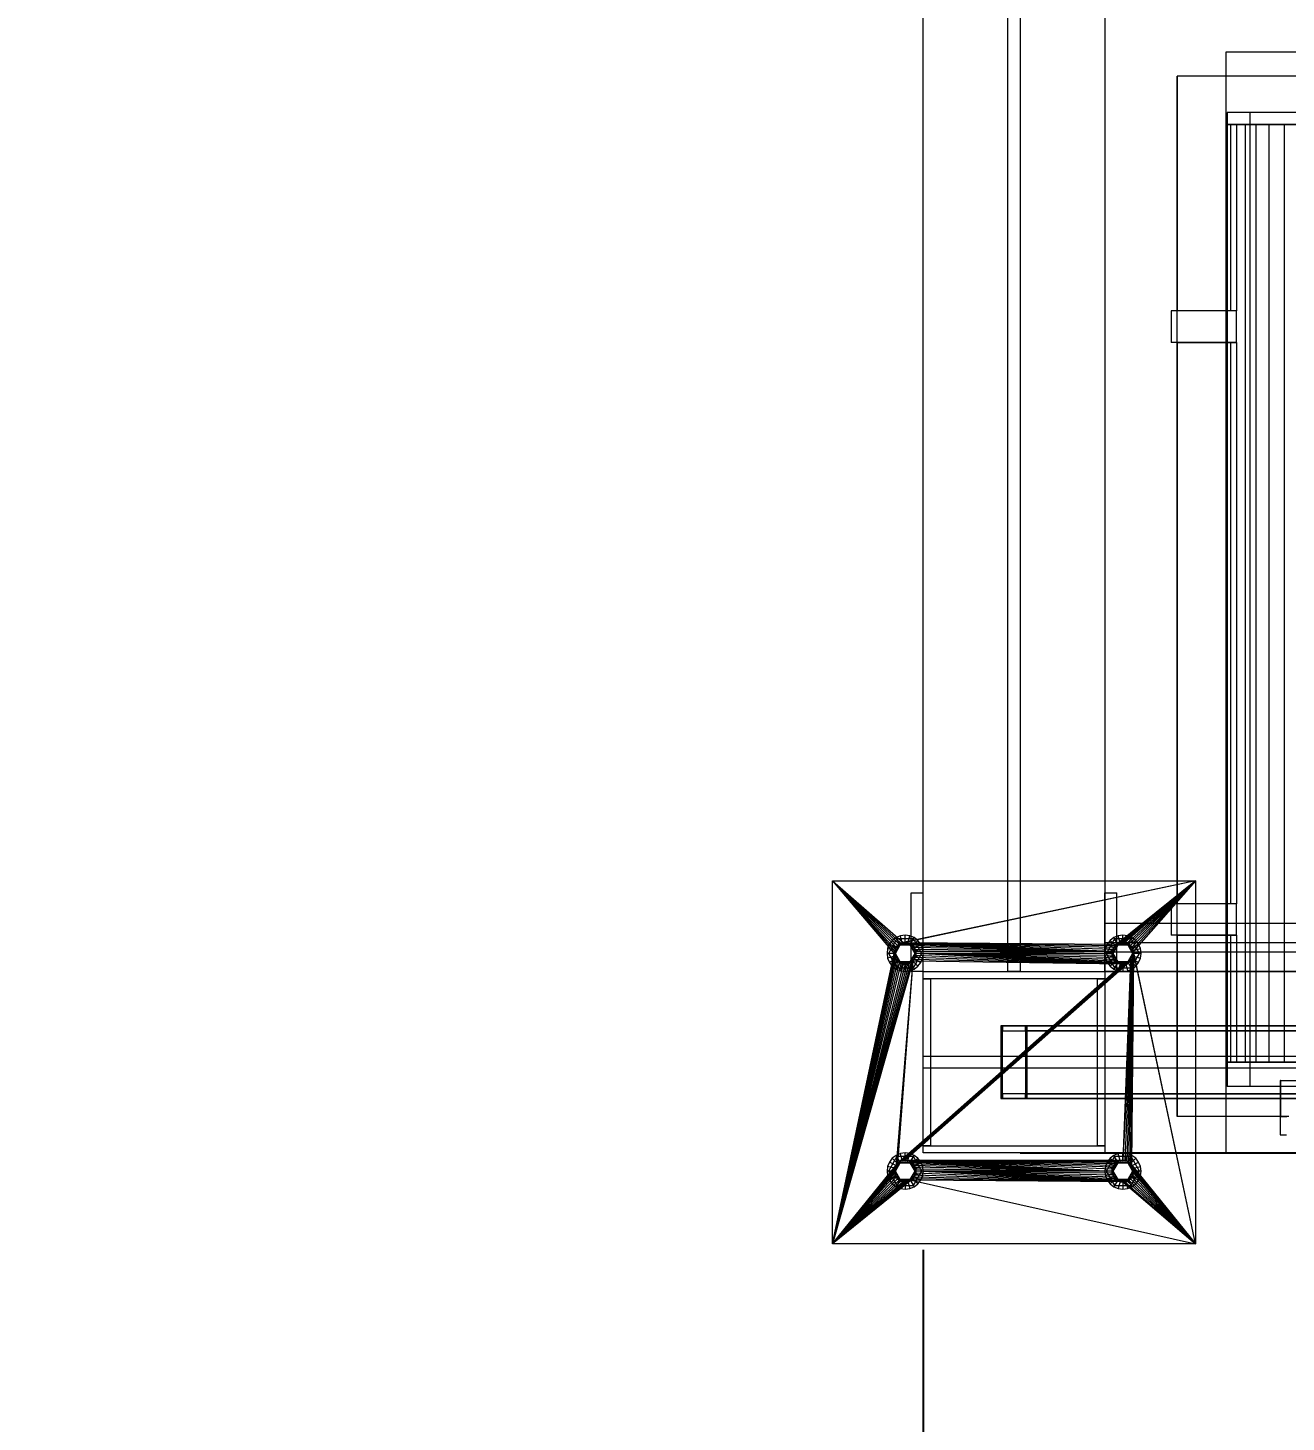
# Model space of a CAD drawing. Header units: millimetres. Extents: x -191664 to 191490, y -197311 to 10263.
# Drawn here: x 23888 to 24928, y -19702 to -18550 of the extents above; entities that cross this region are included whole.
import ezdxf

# ---------------------------------------------------------------- set-up
doc = ezdxf.new("R2010")
doc.units = ezdxf.units.MM
for name, color, linetype, lineweight in [('COTAS_INSTALACION_P', 30, 'Continuous', 0), ('COTAS_O', 1, 'Continuous', 0), ('superior_briquetadora', 7, 'Continuous', 0)]:
    doc.layers.add(name, color=color, linetype=linetype, lineweight=lineweight)
doc.dimstyles.new('PLANTA_100', dxfattribs={"dimtxt": 250, "dimasz": 150, "dimexe": 150, "dimexo": 80, "dimgap": 100, "dimtad": 1, "dimtih": 1, "dimtoh": 1, "dimdec": 1, "dimdsep": 46, "dimcen": 0.09, "dimclrd": 1, "dimclre": 1, "dimclrt": 1, "dimadec": 0, "dimazin": 0, "dimtfac": 1, "dimtdec": 4, "dimtofl": 0, "dimtmove": 0, "dimatfit": 3, "dimfxl": 1, "dimtolj": 1, "dimtzin": 0, "dimarcsym": 0})

# ---------------------------------------------------------------- blocks, each defined once
blk = doc.blocks.new('*D5')
at = {"layer": 'COTAS_INSTALACION_P', "color": 1, "lineweight": -2, "transparency": 16777216}
for p, q in [((-1000, -18080), (-1000, -25850)), ((60117.1, -18080), (60117.1, -25850)), ((-850, -25700), (59967.1, -25700))]:
    blk.add_line(p, q, dxfattribs=at)
at = {"layer": 'COTAS_INSTALACION_P', "color": 1, "transparency": 16777216}
for points in [[(-850, -25675), (-850, -25725), (-1000, -25700)], [(59967.1, -25675), (59967.1, -25725), (60117.1, -25700)]]:
    blk.add_solid(points, dxfattribs=at)
at = {"layer": 'Defpoints', "color": 0, "transparency": 16777216}
for p in [(-1000, -18000), (60117.1, -18000), (60117.1, -25700)]:
    blk.add_point(p, dxfattribs=at)
blk = doc.blocks.new('*D36')
at = {"layer": 'COTAS_O', "color": 1, "lineweight": -2, "transparency": 16777216}
for p, q in [((24708.2, -17510), (25578.2, -17510)), ((25428.2, -19330), (25428.2, -17660)), ((24708.2, -19480), (25578.2, -19480))]:
    blk.add_line(p, q, dxfattribs=at)
at = {"layer": 'COTAS_O', "color": 1, "transparency": 16777216}
for points in [[(25403.2, -17660), (25453.2, -17660), (25428.2, -17510)], [(25403.2, -19330), (25453.2, -19330), (25428.2, -19480)]]:
    blk.add_solid(points, dxfattribs=at)
at = {"layer": 'Defpoints', "color": 0, "transparency": 16777216}
for p in [(24628.2, -17510), (25428.2, -17510), (24628.2, -19480)]:
    blk.add_point(p, dxfattribs=at)
blk = doc.blocks.new('*D37')
at = {"layer": 'COTAS_O', "color": 1, "lineweight": -2, "transparency": 16777216}
for p, q in [((24628.2, -19560), (24628.2, -20930)), ((26828.2, -19560), (26828.2, -20930)), ((24778.2, -20780), (26678.2, -20780))]:
    blk.add_line(p, q, dxfattribs=at)
at = {"layer": 'COTAS_O', "color": 1, "transparency": 16777216}
for points in [[(24778.2, -20755), (24778.2, -20805), (24628.2, -20780)], [(26678.2, -20755), (26678.2, -20805), (26828.2, -20780)]]:
    blk.add_solid(points, dxfattribs=at)
at = {"layer": 'Defpoints', "color": 0, "transparency": 16777216}
for p in [(24628.2, -19480), (26828.2, -19480), (26828.2, -20780)]:
    blk.add_point(p, dxfattribs=at)

msp = doc.modelspace()

# ---------------------------------------------------------------- linework, layer by layer
at = {"layer": 'superior_briquetadora', "color": 251, "true_color": 0x53616b}
for p, q in [((24628.19, -19330), (24628.19, -17660)), ((24698.19, -19330), (24698.19, -17660)), ((24708.19, -17660), (24708.19, -19330)), ((24778.19, -17660), (24778.19, -19330)), ((24628.19, -19480), (24628.19, -18460)), ((24778.19, -19330), (24778.19, -19290)), ((24778.19, -19290), (26678.19, -19290)), ((24778.19, -19314), (24778.19, -19306)), ((24778.19, -19306), (26678.19, -19306)), ((26678.19, -19314), (24778.19, -19314)), ((24628.19, -19480), (24628.19, -19330)), ((24628.19, -19330), (26828.19, -19330)), ((24708.19, -19330), (24698.19, -19330)), ((26678.19, -19330), (24778.19, -19330)), ((24628.19, -19410), (24628.19, -19400)), ((24628.19, -19400), (26828.19, -19400)), ((26828.19, -19410), (24628.19, -19410)), ((26828.19, -19480), (24628.19, -19480))]:
    msp.add_line(p, q, dxfattribs=at)
at = {"layer": 'superior_briquetadora', "color": 117, "true_color": 0x28865c}
for p, q in [((24878.19, -18570), (24878.19, -19480)), ((25858.19, -18570), (24878.19, -18570)), ((25156.72, -18590), (24838.19, -18590)), ((24838.19, -18590), (24838.19, -18784)), ((24838.19, -19450), (24838.19, -18590)), ((25167.8, -18590), (24838.19, -18590)), ((25167.8, -18620), (24879.4, -18620)), ((24879.4, -18620), (24879.4, -19425)), ((24898.19, -18620), (24879.4, -18620)), ((24898.19, -18620), (24898.19, -19425)), ((25038.19, -18620), (24898.19, -18620)), ((24948.19, -18630), (24878.19, -18630)), ((24878.19, -18630), (24879.19, -18630)), ((24878.19, -18630), (24878.19, -18784)), ((24879.19, -18630), (24882.21, -18630)), ((24879.19, -18630), (24879.19, -18784)), ((24882.21, -18630), (24887.22, -18630)), ((24882.21, -18630), (24882.21, -18784)), ((24887.22, -18630), (24894.2, -18630)), ((24887.22, -18630), (24887.22, -18784)), ((24894.2, -18630), (24903.13, -18630)), ((24894.2, -18630), (24894.2, -19405)), ((24903.13, -18630), (24913.96, -18630)), ((24903.13, -18630), (24903.13, -19405)), ((24913.96, -18630), (24926.66, -18630)), ((24913.96, -18630), (24913.96, -19405)), ((24926.66, -18630), (24941.15, -18630)), ((24926.66, -18630), (24926.66, -19405)), ((24887.22, -18784), (24833.19, -18784)), ((24833.19, -18784), (24833.19, -18810)), ((24838.19, -18784), (24833.19, -18784)), ((24878.19, -18784), (24838.19, -18784)), ((24838.19, -18810), (24838.19, -18784)), ((24879.19, -18784), (24878.19, -18784)), ((24882.21, -18784), (24879.19, -18784)), ((24887.22, -18784), (24882.21, -18784)), ((24887.22, -18810), (24887.22, -18784)), ((24887.22, -18810), (24833.19, -18810)), ((24838.19, -18810), (24833.19, -18810)), ((24838.19, -18810), (24878.19, -18810)), ((24838.19, -18810), (24838.19, -19274)), ((24878.19, -18810), (24878.19, -19274)), ((24878.19, -18810), (24879.19, -18810)), ((24879.19, -18810), (24879.19, -19274)), ((24879.19, -18810), (24882.21, -18810)), ((24882.21, -18810), (24882.21, -19274)), ((24882.21, -18810), (24887.22, -18810)), ((24887.22, -18810), (24887.22, -19274)), ((24887.22, -19274), (24833.19, -19274)), ((24833.19, -19274), (24833.19, -19300)), ((24838.19, -19274), (24833.19, -19274)), ((24878.19, -19274), (24838.19, -19274)), ((24838.19, -19300), (24838.19, -19274)), ((24879.19, -19274), (24878.19, -19274)), ((24882.21, -19274), (24879.19, -19274)), ((24887.22, -19274), (24882.21, -19274)), ((24887.22, -19300), (24887.22, -19274)), ((24887.22, -19300), (24833.19, -19300)), ((24838.19, -19300), (24833.19, -19300)), ((24838.19, -19300), (24878.19, -19300)), ((24838.19, -19300), (24838.19, -19450)), ((24878.19, -19300), (24878.19, -19405)), ((24878.19, -19300), (24879.19, -19300)), ((24879.19, -19300), (24879.19, -19405)), ((24879.19, -19300), (24882.21, -19300)), ((24882.21, -19300), (24882.21, -19405)), ((24882.21, -19300), (24887.22, -19300)), ((24887.22, -19300), (24887.22, -19405)), ((25818.19, -19405), (24878.19, -19405)), ((24878.19, -19405), (24879.19, -19405)), ((24879.19, -19405), (24882.21, -19405)), ((24882.21, -19405), (24887.22, -19405)), ((24887.22, -19405), (24894.2, -19405)), ((24894.2, -19405), (24903.13, -19405)), ((24903.13, -19405), (24913.96, -19405)), ((24913.96, -19405), (24926.66, -19405)), ((24926.66, -19405), (24941.15, -19405)), ((24930.35, -19425), (24879.4, -19425)), ((24898.19, -19425), (24879.4, -19425)), ((24988.19, -19425), (24898.19, -19425)), ((24923.19, -19420), (24924.54, -19420)), ((24923.19, -19420), (24923.19, -19465)), ((24923.21, -19420), (24923.19, -19420)), ((24923.25, -19420), (24923.21, -19420)), ((24923.3, -19420), (24923.25, -19420)), ((24923.36, -19420), (24923.3, -19420)), ((24923.44, -19420), (24923.36, -19420)), ((24923.53, -19420), (24923.44, -19420)), ((24923.53, -19420), (24923.53, -19450)), ((24923.53, -19420), (24948.19, -19420)), ((24924.54, -19420), (24928.56, -19420)), ((24923.53, -19450), (24838.19, -19450)), ((24930.35, -19450), (24838.19, -19450)), ((24923.53, -19450), (24923.97, -19450)), ((24923.97, -19450), (24924.59, -19450)), ((24924.59, -19450), (24925.39, -19450)), ((24925.39, -19450), (24926.37, -19450)), ((24926.37, -19450), (24927.52, -19450)), ((24927.52, -19450), (24928.85, -19450)), ((24923.19, -19465), (24924.54, -19465)), ((24924.54, -19465), (24928.56, -19465)), ((25858.19, -19480), (24878.19, -19480))]:
    msp.add_line(p, q, dxfattribs=at)
at = {"layer": 'superior_briquetadora', "color": 252, "true_color": 0x82929a}
for p, q in [((24553.19, -19555), (24553.19, -19255)), ((24553.19, -19255), (24604.19, -19315)), ((24553.19, -19255), (24604.36, -19313.24)), ((24553.19, -19255), (24604.87, -19311.56)), ((24553.19, -19255), (24605.7, -19310)), ((24553.19, -19255), (24606.82, -19308.64)), ((24553.19, -19255), (24608.19, -19307.52)), ((24553.19, -19255), (24609.74, -19306.69)), ((24553.19, -19255), (24611.43, -19306.17)), ((24553.19, -19255), (24853.19, -19255)), ((24853.19, -19255), (24611.43, -19306.17)), ((24853.19, -19255), (24613.19, -19306)), ((24853.19, -19255), (24788.19, -19307.52)), ((24853.19, -19255), (24789.74, -19306.69)), ((24853.19, -19255), (24791.43, -19306.17)), ((24853.19, -19255), (24793.19, -19306)), ((24853.19, -19255), (24794.94, -19306.17)), ((24853.19, -19255), (24796.63, -19306.69)), ((24853.19, -19255), (24798.19, -19307.52)), ((24853.19, -19255), (24799.55, -19308.64)), ((24853.19, -19255), (24800.67, -19310)), ((24853.19, -19255), (24801.5, -19311.56)), ((24853.19, -19255), (24802.01, -19313.24)), ((24853.19, -19255), (24853.19, -19555)), ((24553.19, -19555), (24604.19, -19315)), ((24604.36, -19313.24), (24604.19, -19315)), ((24604.19, -19315), (24604.36, -19316.76)), ((24604.87, -19311.56), (24604.36, -19313.24)), ((24605.7, -19310), (24604.87, -19311.56)), ((24606.82, -19308.64), (24605.7, -19310)), ((24608.19, -19307.52), (24606.82, -19308.64)), ((24609.74, -19306.69), (24608.19, -19307.52)), ((24611.43, -19306.17), (24609.74, -19306.69)), ((24613.19, -19306), (24611.43, -19306.17)), ((24614.94, -19306.17), (24613.19, -19306)), ((24613.19, -19306), (24784.36, -19313.24)), ((24613.19, -19306), (24784.87, -19311.56)), ((24613.19, -19306), (24785.7, -19310)), ((24613.19, -19306), (24786.82, -19308.64)), ((24613.19, -19306), (24788.19, -19307.52)), ((24616.63, -19306.69), (24614.94, -19306.17)), ((24614.94, -19306.17), (24784.36, -19313.24)), ((24618.19, -19307.52), (24616.63, -19306.69)), ((24616.63, -19306.69), (24784.36, -19313.24)), ((24619.55, -19308.64), (24618.19, -19307.52)), ((24618.19, -19307.52), (24784.36, -19313.24)), ((24620.67, -19310), (24619.55, -19308.64)), ((24619.55, -19308.64), (24784.36, -19313.24)), ((24621.5, -19311.56), (24620.67, -19310)), ((24620.67, -19310), (24784.36, -19313.24)), ((24622.01, -19313.24), (24621.5, -19311.56)), ((24621.5, -19311.56), (24784.36, -19313.24)), ((24622.19, -19315), (24622.01, -19313.24)), ((24622.01, -19313.24), (24784.36, -19313.24)), ((24622.01, -19316.76), (24622.19, -19315)), ((24622.19, -19315), (24784.36, -19313.24)), ((24784.19, -19315), (24622.19, -19315)), ((24784.36, -19316.76), (24622.19, -19315)), ((24784.87, -19318.44), (24622.19, -19315)), ((24785.7, -19320), (24622.19, -19315)), ((24786.82, -19321.36), (24622.19, -19315)), ((24788.19, -19322.48), (24622.19, -19315)), ((24789.74, -19323.31), (24622.19, -19315)), ((24791.43, -19323.83), (24622.19, -19315)), ((24793.19, -19324), (24622.19, -19315)), ((24784.36, -19313.24), (24784.19, -19315)), ((24784.19, -19315), (24784.36, -19316.76)), ((24784.87, -19311.56), (24784.36, -19313.24)), ((24785.7, -19310), (24784.87, -19311.56)), ((24786.82, -19308.64), (24785.7, -19310)), ((24788.19, -19307.52), (24786.82, -19308.64)), ((24789.74, -19306.69), (24788.19, -19307.52)), ((24791.43, -19306.17), (24789.74, -19306.69)), ((24793.19, -19306), (24791.43, -19306.17)), ((24794.94, -19306.17), (24793.19, -19306)), ((24802.19, -19315), (24793.19, -19486)), ((24796.63, -19306.69), (24794.94, -19306.17)), ((24802.19, -19315), (24794.94, -19486.17)), ((24798.19, -19307.52), (24796.63, -19306.69)), ((24796.63, -19486.69), (24802.19, -19315)), ((24799.55, -19308.64), (24798.19, -19307.52)), ((24798.19, -19487.52), (24802.19, -19315)), ((24800.67, -19310), (24799.55, -19308.64)), ((24799.55, -19488.64), (24802.19, -19315)), ((24801.5, -19311.56), (24800.67, -19310)), ((24800.67, -19490), (24802.19, -19315)), ((24802.01, -19313.24), (24801.5, -19311.56)), ((24853.19, -19555), (24802.01, -19313.24)), ((24802.19, -19315), (24802.01, -19313.24)), ((24802.01, -19316.76), (24802.19, -19315)), ((24853.19, -19555), (24802.19, -19315)), ((24604.36, -19316.76), (24553.19, -19555)), ((24604.87, -19318.44), (24553.19, -19555)), ((24605.7, -19320), (24553.19, -19555)), ((24606.82, -19321.36), (24553.19, -19555)), ((24619.55, -19321.36), (24553.19, -19555)), ((24608.19, -19322.48), (24553.19, -19555)), ((24618.19, -19322.48), (24553.19, -19555)), ((24609.74, -19323.31), (24553.19, -19555)), ((24616.63, -19323.31), (24553.19, -19555)), ((24611.43, -19323.83), (24553.19, -19555)), ((24614.94, -19323.83), (24553.19, -19555)), ((24613.19, -19324), (24553.19, -19555)), ((24604.36, -19316.76), (24604.87, -19318.44)), ((24604.87, -19318.44), (24605.7, -19320)), ((24605.7, -19320), (24606.82, -19321.36)), ((24619.55, -19321.36), (24605.7, -19490)), ((24606.82, -19321.36), (24608.19, -19322.48)), ((24619.55, -19321.36), (24606.82, -19488.64)), ((24799.55, -19321.36), (24606.82, -19488.64)), ((24798.19, -19322.48), (24606.82, -19488.64)), ((24796.63, -19323.31), (24606.82, -19488.64)), ((24794.94, -19323.83), (24606.82, -19488.64)), ((24793.19, -19324), (24606.82, -19488.64)), ((24799.55, -19321.36), (24608.19, -19487.52)), ((24608.19, -19322.48), (24609.74, -19323.31)), ((24799.55, -19321.36), (24609.74, -19486.69)), ((24609.74, -19323.31), (24611.43, -19323.83)), ((24799.55, -19321.36), (24611.43, -19486.17)), ((24611.43, -19323.83), (24613.19, -19324)), ((24799.55, -19321.36), (24613.19, -19486)), ((24613.19, -19324), (24614.94, -19323.83)), ((24614.94, -19323.83), (24616.63, -19323.31)), ((24616.63, -19323.31), (24618.19, -19322.48)), ((24618.19, -19322.48), (24619.55, -19321.36)), ((24619.55, -19321.36), (24620.67, -19320)), ((24793.19, -19324), (24619.55, -19321.36)), ((24620.67, -19320), (24621.5, -19318.44)), ((24793.19, -19324), (24620.67, -19320)), ((24621.5, -19318.44), (24622.01, -19316.76)), ((24793.19, -19324), (24621.5, -19318.44)), ((24793.19, -19324), (24622.01, -19316.76)), ((24784.36, -19316.76), (24784.87, -19318.44)), ((24784.87, -19318.44), (24785.7, -19320)), ((24785.7, -19320), (24786.82, -19321.36)), ((24786.82, -19321.36), (24788.19, -19322.48)), ((24788.19, -19322.48), (24789.74, -19323.31)), ((24789.74, -19323.31), (24791.43, -19323.83)), ((24791.43, -19323.83), (24793.19, -19324)), ((24802.01, -19316.76), (24793.19, -19486)), ((24801.5, -19318.44), (24793.19, -19486)), ((24800.67, -19320), (24793.19, -19486)), ((24799.55, -19321.36), (24793.19, -19486)), ((24793.19, -19324), (24794.94, -19323.83)), ((24794.94, -19323.83), (24796.63, -19323.31)), ((24796.63, -19323.31), (24798.19, -19322.48)), ((24798.19, -19322.48), (24799.55, -19321.36)), ((24799.55, -19321.36), (24800.67, -19320)), ((24800.67, -19320), (24801.5, -19318.44)), ((24801.5, -19318.44), (24802.01, -19316.76)), ((24606.82, -19488.64), (24605.7, -19490)), ((24608.19, -19487.52), (24606.82, -19488.64)), ((24609.74, -19486.69), (24608.19, -19487.52)), ((24611.43, -19486.17), (24609.74, -19486.69)), ((24613.19, -19486), (24611.43, -19486.17)), ((24614.94, -19486.17), (24613.19, -19486)), ((24613.19, -19486), (24784.19, -19495)), ((24613.19, -19486), (24784.36, -19493.24)), ((24613.19, -19486), (24784.87, -19491.56)), ((24613.19, -19486), (24785.7, -19490)), ((24613.19, -19486), (24786.82, -19488.64)), ((24613.19, -19486), (24788.19, -19487.52)), ((24613.19, -19486), (24789.74, -19486.69)), ((24613.19, -19486), (24791.43, -19486.17)), ((24613.19, -19486), (24793.19, -19486)), ((24616.63, -19486.69), (24614.94, -19486.17)), ((24614.94, -19486.17), (24784.19, -19495)), ((24618.19, -19487.52), (24616.63, -19486.69)), ((24616.63, -19486.69), (24784.19, -19495)), ((24619.55, -19488.64), (24618.19, -19487.52)), ((24618.19, -19487.52), (24784.19, -19495)), ((24620.67, -19490), (24619.55, -19488.64)), ((24619.55, -19488.64), (24784.19, -19495)), ((24786.82, -19488.64), (24785.7, -19490)), ((24788.19, -19487.52), (24786.82, -19488.64)), ((24789.74, -19486.69), (24788.19, -19487.52)), ((24791.43, -19486.17), (24789.74, -19486.69)), ((24793.19, -19486), (24791.43, -19486.17)), ((24794.94, -19486.17), (24793.19, -19486)), ((24796.63, -19486.69), (24794.94, -19486.17)), ((24798.19, -19487.52), (24796.63, -19486.69)), ((24799.55, -19488.64), (24798.19, -19487.52)), ((24800.67, -19490), (24799.55, -19488.64)), ((24553.19, -19555), (24605.7, -19490)), ((24553.19, -19555), (24604.87, -19491.56)), ((24553.19, -19555), (24604.36, -19493.24)), ((24604.19, -19495), (24553.19, -19555)), ((24604.36, -19496.76), (24553.19, -19555)), ((24604.87, -19498.44), (24553.19, -19555)), ((24605.7, -19500), (24553.19, -19555)), ((24604.36, -19493.24), (24604.19, -19495)), ((24604.19, -19495), (24604.36, -19496.76)), ((24604.87, -19491.56), (24604.36, -19493.24)), ((24604.36, -19496.76), (24604.87, -19498.44)), ((24605.7, -19490), (24604.87, -19491.56)), ((24604.87, -19498.44), (24605.7, -19500)), ((24605.7, -19500), (24606.82, -19501.36)), ((24619.55, -19501.36), (24620.67, -19500)), ((24621.5, -19491.56), (24620.67, -19490)), ((24620.67, -19490), (24784.19, -19495)), ((24620.67, -19500), (24621.5, -19498.44)), ((24793.19, -19504), (24620.67, -19500)), ((24622.01, -19493.24), (24621.5, -19491.56)), ((24621.5, -19491.56), (24784.19, -19495)), ((24621.5, -19498.44), (24622.01, -19496.76)), ((24793.19, -19504), (24621.5, -19498.44)), ((24622.19, -19495), (24622.01, -19493.24)), ((24622.01, -19493.24), (24784.19, -19495)), ((24622.01, -19496.76), (24622.19, -19495)), ((24793.19, -19504), (24622.01, -19496.76)), ((24784.19, -19495), (24622.19, -19495)), ((24784.36, -19496.76), (24622.19, -19495)), ((24784.87, -19498.44), (24622.19, -19495)), ((24785.7, -19500), (24622.19, -19495)), ((24786.82, -19501.36), (24622.19, -19495)), ((24788.19, -19502.48), (24622.19, -19495)), ((24789.74, -19503.31), (24622.19, -19495)), ((24791.43, -19503.83), (24622.19, -19495)), ((24793.19, -19504), (24622.19, -19495)), ((24784.36, -19493.24), (24784.19, -19495)), ((24784.19, -19495), (24784.36, -19496.76)), ((24784.87, -19491.56), (24784.36, -19493.24)), ((24784.36, -19496.76), (24784.87, -19498.44)), ((24785.7, -19490), (24784.87, -19491.56)), ((24784.87, -19498.44), (24785.7, -19500)), ((24785.7, -19500), (24786.82, -19501.36)), ((24799.55, -19501.36), (24800.67, -19500)), ((24801.5, -19491.56), (24800.67, -19490)), ((24800.67, -19490), (24853.19, -19555)), ((24800.67, -19500), (24801.5, -19498.44)), ((24800.67, -19500), (24853.19, -19555)), ((24802.01, -19493.24), (24801.5, -19491.56)), ((24801.5, -19491.56), (24853.19, -19555)), ((24801.5, -19498.44), (24802.01, -19496.76)), ((24801.5, -19498.44), (24853.19, -19555)), ((24802.19, -19495), (24802.01, -19493.24)), ((24802.01, -19493.24), (24853.19, -19555)), ((24802.01, -19496.76), (24802.19, -19495)), ((24802.01, -19496.76), (24853.19, -19555)), ((24802.19, -19495), (24853.19, -19555)), ((24606.82, -19501.36), (24553.19, -19555)), ((24608.19, -19502.48), (24553.19, -19555)), ((24618.19, -19502.48), (24553.19, -19555)), ((24609.74, -19503.31), (24553.19, -19555)), ((24616.63, -19503.31), (24553.19, -19555)), ((24611.43, -19503.83), (24553.19, -19555)), ((24614.94, -19503.83), (24553.19, -19555)), ((24613.19, -19504), (24553.19, -19555)), ((24606.82, -19501.36), (24608.19, -19502.48)), ((24608.19, -19502.48), (24609.74, -19503.31)), ((24609.74, -19503.31), (24611.43, -19503.83)), ((24611.43, -19503.83), (24613.19, -19504)), ((24613.19, -19504), (24614.94, -19503.83)), ((24614.94, -19503.83), (24616.63, -19503.31)), ((24616.63, -19503.31), (24618.19, -19502.48)), ((24618.19, -19502.48), (24619.55, -19501.36)), ((24618.19, -19502.48), (24853.19, -19555)), ((24793.19, -19504), (24618.19, -19502.48)), ((24793.19, -19504), (24619.55, -19501.36)), ((24786.82, -19501.36), (24788.19, -19502.48)), ((24788.19, -19502.48), (24789.74, -19503.31)), ((24789.74, -19503.31), (24791.43, -19503.83)), ((24791.43, -19503.83), (24793.19, -19504)), ((24793.19, -19504), (24794.94, -19503.83)), ((24793.19, -19504), (24853.19, -19555)), ((24794.94, -19503.83), (24796.63, -19503.31)), ((24794.94, -19503.83), (24853.19, -19555)), ((24796.63, -19503.31), (24798.19, -19502.48)), ((24796.63, -19503.31), (24853.19, -19555)), ((24798.19, -19502.48), (24799.55, -19501.36)), ((24798.19, -19502.48), (24853.19, -19555)), ((24799.55, -19501.36), (24853.19, -19555)), ((24853.19, -19555), (24553.19, -19555))]:
    msp.add_line(p, q, dxfattribs=at)
at = {"layer": 'superior_briquetadora', "color": 8, "true_color": 0x71848d}
for p, q in [((24618.19, -19330), (24618.19, -19265)), ((24618.19, -19265), (24628.19, -19265)), ((24628.19, -19330), (24628.19, -19265)), ((24778.19, -19330), (24778.19, -19265)), ((24778.19, -19265), (24788.19, -19265)), ((24788.19, -19330), (24788.19, -19265)), ((24628.19, -19330), (24618.19, -19330)), ((24788.19, -19330), (24778.19, -19330))]:
    msp.add_line(p, q, dxfattribs=at)
at = {"layer": 'superior_briquetadora', "color": 252, "true_color": 0x8ba19a}
for p, q in [((24606.26, -19303.01), (24599.34, -19315)), ((24605.69, -19302.01), (24602.58, -19304.39)), ((24609.3, -19300.51), (24605.69, -19302.01)), ((24608.69, -19307.21), (24605.69, -19302.01)), ((24620.11, -19303.01), (24606.26, -19303.01)), ((24609.19, -19308.07), (24606.26, -19303.01)), ((24613.19, -19300), (24609.3, -19300.51)), ((24610.86, -19306.31), (24609.3, -19300.51)), ((24617.07, -19300.51), (24613.19, -19300)), ((24613.19, -19306), (24613.19, -19300)), ((24615.52, -19306.31), (24617.07, -19300.51)), ((24620.69, -19302.01), (24617.07, -19300.51)), ((24617.19, -19308.07), (24620.11, -19303.01)), ((24617.69, -19307.21), (24620.69, -19302.01)), ((24627.04, -19315), (24620.11, -19303.01)), ((24623.79, -19304.39), (24620.69, -19302.01)), ((24786.26, -19303.01), (24779.34, -19315)), ((24785.69, -19302.01), (24782.58, -19304.39)), ((24789.3, -19300.51), (24785.69, -19302.01)), ((24788.69, -19307.21), (24785.69, -19302.01)), ((24800.11, -19303.01), (24786.26, -19303.01)), ((24789.19, -19308.07), (24786.26, -19303.01)), ((24793.19, -19300), (24789.3, -19300.51)), ((24790.86, -19306.31), (24789.3, -19300.51)), ((24797.07, -19300.51), (24793.19, -19300)), ((24793.19, -19306), (24793.19, -19300)), ((24795.52, -19306.31), (24797.07, -19300.51)), ((24800.69, -19302.01), (24797.07, -19300.51)), ((24797.19, -19308.07), (24800.11, -19303.01)), ((24797.69, -19307.21), (24800.69, -19302.01)), ((24807.04, -19315), (24800.11, -19303.01)), ((24803.79, -19304.39), (24800.69, -19302.01)), ((24598.7, -19311.12), (24598.19, -19315)), ((24604.19, -19315), (24598.19, -19315)), ((24598.19, -19315), (24598.7, -19318.88)), ((24600.2, -19307.5), (24598.7, -19311.12)), ((24604.49, -19312.67), (24598.7, -19311.12)), ((24605.19, -19315), (24599.34, -19315)), ((24599.34, -19315), (24606.26, -19326.99)), ((24602.58, -19304.39), (24600.2, -19307.5)), ((24605.39, -19310.5), (24600.2, -19307.5)), ((24606.82, -19308.64), (24602.58, -19304.39)), ((24604.19, -19315), (24604.49, -19312.67)), ((24604.49, -19317.33), (24604.19, -19315)), ((24604.49, -19312.67), (24605.39, -19310.5)), ((24605.19, -19315), (24609.19, -19308.07)), ((24609.19, -19321.93), (24605.19, -19315)), ((24605.39, -19310.5), (24606.82, -19308.64)), ((24606.82, -19308.64), (24608.69, -19307.21)), ((24608.69, -19307.21), (24610.86, -19306.31)), ((24609.19, -19308.07), (24617.19, -19308.07)), ((24610.86, -19306.31), (24613.19, -19306)), ((24613.19, -19306), (24615.52, -19306.31)), ((24615.52, -19306.31), (24617.69, -19307.21)), ((24617.19, -19308.07), (24621.19, -19315)), ((24621.19, -19315), (24617.19, -19321.93)), ((24617.69, -19307.21), (24619.55, -19308.64)), ((24619.55, -19308.64), (24623.79, -19304.39)), ((24619.55, -19308.64), (24620.98, -19310.5)), ((24620.11, -19326.99), (24627.04, -19315)), ((24620.98, -19310.5), (24626.18, -19307.5)), ((24620.98, -19310.5), (24621.88, -19312.67)), ((24627.04, -19315), (24621.19, -19315)), ((24621.88, -19312.67), (24627.68, -19311.12)), ((24621.88, -19312.67), (24622.19, -19315)), ((24622.19, -19315), (24621.88, -19317.33)), ((24628.19, -19315), (24622.19, -19315)), ((24626.18, -19307.5), (24623.79, -19304.39)), ((24627.68, -19311.12), (24626.18, -19307.5)), ((24628.19, -19315), (24627.68, -19311.12)), ((24627.68, -19318.88), (24628.19, -19315)), ((24778.7, -19311.12), (24778.19, -19315)), ((24784.19, -19315), (24778.19, -19315)), ((24778.19, -19315), (24778.7, -19318.88)), ((24780.2, -19307.5), (24778.7, -19311.12)), ((24784.49, -19312.67), (24778.7, -19311.12)), ((24785.19, -19315), (24779.34, -19315)), ((24779.34, -19315), (24786.26, -19326.99)), ((24782.58, -19304.39), (24780.2, -19307.5)), ((24785.39, -19310.5), (24780.2, -19307.5)), ((24786.82, -19308.64), (24782.58, -19304.39)), ((24784.19, -19315), (24784.49, -19312.67)), ((24784.49, -19317.33), (24784.19, -19315)), ((24784.49, -19312.67), (24785.39, -19310.5)), ((24785.19, -19315), (24789.19, -19308.07)), ((24789.19, -19321.93), (24785.19, -19315)), ((24785.39, -19310.5), (24786.82, -19308.64)), ((24786.82, -19308.64), (24788.69, -19307.21)), ((24788.69, -19307.21), (24790.86, -19306.31)), ((24789.19, -19308.07), (24797.19, -19308.07)), ((24790.86, -19306.31), (24793.19, -19306)), ((24793.19, -19306), (24795.52, -19306.31)), ((24795.52, -19306.31), (24797.69, -19307.21)), ((24797.19, -19308.07), (24801.19, -19315)), ((24801.19, -19315), (24797.19, -19321.93)), ((24797.69, -19307.21), (24799.55, -19308.64)), ((24799.55, -19308.64), (24803.79, -19304.39)), ((24799.55, -19308.64), (24800.98, -19310.5)), ((24800.11, -19326.99), (24807.04, -19315)), ((24800.98, -19310.5), (24806.18, -19307.5)), ((24800.98, -19310.5), (24801.88, -19312.67)), ((24807.04, -19315), (24801.19, -19315)), ((24801.88, -19312.67), (24807.68, -19311.12)), ((24801.88, -19312.67), (24802.19, -19315)), ((24802.19, -19315), (24801.88, -19317.33)), ((24808.19, -19315), (24802.19, -19315)), ((24806.18, -19307.5), (24803.79, -19304.39)), ((24807.68, -19311.12), (24806.18, -19307.5)), ((24808.19, -19315), (24807.68, -19311.12)), ((24807.68, -19318.88), (24808.19, -19315)), ((24604.49, -19317.33), (24598.7, -19318.88)), ((24598.7, -19318.88), (24600.2, -19322.5)), ((24605.39, -19319.5), (24600.2, -19322.5)), ((24600.2, -19322.5), (24602.58, -19325.61)), ((24606.82, -19321.36), (24602.58, -19325.61)), ((24602.58, -19325.61), (24605.69, -19327.99)), ((24605.39, -19319.5), (24604.49, -19317.33)), ((24606.82, -19321.36), (24605.39, -19319.5)), ((24608.69, -19322.79), (24605.69, -19327.99)), ((24609.19, -19321.93), (24606.26, -19326.99)), ((24606.26, -19326.99), (24620.11, -19326.99)), ((24608.69, -19322.79), (24606.82, -19321.36)), ((24610.86, -19323.69), (24608.69, -19322.79)), ((24617.19, -19321.93), (24609.19, -19321.93)), ((24610.86, -19323.69), (24609.3, -19329.49)), ((24613.19, -19324), (24610.86, -19323.69)), ((24615.52, -19323.69), (24613.19, -19324)), ((24613.19, -19324), (24613.19, -19330)), ((24617.69, -19322.79), (24615.52, -19323.69)), ((24615.52, -19323.69), (24617.07, -19329.49)), ((24617.19, -19321.93), (24620.11, -19326.99)), ((24619.55, -19321.36), (24617.69, -19322.79)), ((24617.69, -19322.79), (24620.69, -19327.99)), ((24620.98, -19319.5), (24619.55, -19321.36)), ((24619.55, -19321.36), (24623.79, -19325.61)), ((24620.69, -19327.99), (24623.79, -19325.61)), ((24621.88, -19317.33), (24620.98, -19319.5)), ((24620.98, -19319.5), (24626.18, -19322.5)), ((24621.88, -19317.33), (24627.68, -19318.88)), ((24623.79, -19325.61), (24626.18, -19322.5)), ((24626.18, -19322.5), (24627.68, -19318.88)), ((24784.49, -19317.33), (24778.7, -19318.88)), ((24778.7, -19318.88), (24780.2, -19322.5)), ((24785.39, -19319.5), (24780.2, -19322.5)), ((24780.2, -19322.5), (24782.58, -19325.61)), ((24786.82, -19321.36), (24782.58, -19325.61)), ((24782.58, -19325.61), (24785.69, -19327.99)), ((24785.39, -19319.5), (24784.49, -19317.33)), ((24786.82, -19321.36), (24785.39, -19319.5)), ((24788.69, -19322.79), (24785.69, -19327.99)), ((24789.19, -19321.93), (24786.26, -19326.99)), ((24786.26, -19326.99), (24800.11, -19326.99)), ((24788.69, -19322.79), (24786.82, -19321.36)), ((24790.86, -19323.69), (24788.69, -19322.79)), ((24797.19, -19321.93), (24789.19, -19321.93)), ((24790.86, -19323.69), (24789.3, -19329.49)), ((24793.19, -19324), (24790.86, -19323.69)), ((24795.52, -19323.69), (24793.19, -19324)), ((24793.19, -19324), (24793.19, -19330)), ((24797.69, -19322.79), (24795.52, -19323.69)), ((24795.52, -19323.69), (24797.07, -19329.49)), ((24797.19, -19321.93), (24800.11, -19326.99)), ((24799.55, -19321.36), (24797.69, -19322.79)), ((24797.69, -19322.79), (24800.69, -19327.99)), ((24800.98, -19319.5), (24799.55, -19321.36)), ((24799.55, -19321.36), (24803.79, -19325.61)), ((24800.69, -19327.99), (24803.79, -19325.61)), ((24801.88, -19317.33), (24800.98, -19319.5)), ((24800.98, -19319.5), (24806.18, -19322.5)), ((24801.88, -19317.33), (24807.68, -19318.88)), ((24803.79, -19325.61), (24806.18, -19322.5)), ((24806.18, -19322.5), (24807.68, -19318.88)), ((24605.69, -19327.99), (24609.3, -19329.49)), ((24609.3, -19329.49), (24613.19, -19330)), ((24613.19, -19330), (24617.07, -19329.49)), ((24617.07, -19329.49), (24620.69, -19327.99)), ((24785.69, -19327.99), (24789.3, -19329.49)), ((24789.3, -19329.49), (24793.19, -19330)), ((24793.19, -19330), (24797.07, -19329.49)), ((24797.07, -19329.49), (24800.69, -19327.99)), ((24600.2, -19487.5), (24598.7, -19491.12)), ((24606.26, -19483.01), (24599.34, -19495)), ((24602.58, -19484.39), (24600.2, -19487.5)), ((24605.39, -19490.5), (24600.2, -19487.5)), ((24605.69, -19482.01), (24602.58, -19484.39)), ((24606.82, -19488.64), (24602.58, -19484.39)), ((24605.19, -19495), (24609.19, -19488.07)), ((24605.39, -19490.5), (24606.82, -19488.64)), ((24609.3, -19480.51), (24605.69, -19482.01)), ((24608.69, -19487.21), (24605.69, -19482.01)), ((24620.11, -19483.01), (24606.26, -19483.01)), ((24609.19, -19488.07), (24606.26, -19483.01)), ((24606.82, -19488.64), (24608.69, -19487.21)), ((24608.69, -19487.21), (24610.86, -19486.31)), ((24609.19, -19488.07), (24617.19, -19488.07)), ((24613.19, -19480), (24609.3, -19480.51)), ((24610.86, -19486.31), (24609.3, -19480.51)), ((24610.86, -19486.31), (24613.19, -19486)), ((24617.07, -19480.51), (24613.19, -19480)), ((24613.19, -19486), (24613.19, -19480)), ((24613.19, -19486), (24615.52, -19486.31)), ((24615.52, -19486.31), (24617.07, -19480.51)), ((24615.52, -19486.31), (24617.69, -19487.21)), ((24620.69, -19482.01), (24617.07, -19480.51)), ((24617.19, -19488.07), (24620.11, -19483.01)), ((24617.19, -19488.07), (24621.19, -19495)), ((24617.69, -19487.21), (24620.69, -19482.01)), ((24617.69, -19487.21), (24619.55, -19488.64)), ((24619.55, -19488.64), (24623.79, -19484.39)), ((24619.55, -19488.64), (24620.98, -19490.5)), ((24627.04, -19495), (24620.11, -19483.01)), ((24623.79, -19484.39), (24620.69, -19482.01)), ((24620.98, -19490.5), (24626.18, -19487.5)), ((24626.18, -19487.5), (24623.79, -19484.39)), ((24627.68, -19491.12), (24626.18, -19487.5)), ((24780.2, -19487.5), (24778.7, -19491.12)), ((24786.26, -19483.01), (24779.34, -19495)), ((24782.58, -19484.39), (24780.2, -19487.5)), ((24785.39, -19490.5), (24780.2, -19487.5)), ((24785.69, -19482.01), (24782.58, -19484.39)), ((24786.82, -19488.64), (24782.58, -19484.39)), ((24785.19, -19495), (24789.19, -19488.07)), ((24785.39, -19490.5), (24786.82, -19488.64)), ((24789.3, -19480.51), (24785.69, -19482.01)), ((24788.69, -19487.21), (24785.69, -19482.01)), ((24800.11, -19483.01), (24786.26, -19483.01)), ((24789.19, -19488.07), (24786.26, -19483.01)), ((24786.82, -19488.64), (24788.69, -19487.21)), ((24788.69, -19487.21), (24790.86, -19486.31)), ((24789.19, -19488.07), (24797.19, -19488.07)), ((24793.19, -19480), (24789.3, -19480.51)), ((24790.86, -19486.31), (24789.3, -19480.51)), ((24790.86, -19486.31), (24793.19, -19486)), ((24797.07, -19480.51), (24793.19, -19480)), ((24793.19, -19486), (24793.19, -19480)), ((24793.19, -19486), (24795.52, -19486.31)), ((24795.52, -19486.31), (24797.07, -19480.51)), ((24795.52, -19486.31), (24797.69, -19487.21)), ((24800.69, -19482.01), (24797.07, -19480.51)), ((24797.19, -19488.07), (24800.11, -19483.01)), ((24797.19, -19488.07), (24801.19, -19495)), ((24797.69, -19487.21), (24800.69, -19482.01)), ((24797.69, -19487.21), (24799.55, -19488.64)), ((24799.55, -19488.64), (24803.79, -19484.39)), ((24799.55, -19488.64), (24800.98, -19490.5)), ((24807.04, -19495), (24800.11, -19483.01)), ((24803.79, -19484.39), (24800.69, -19482.01)), ((24800.98, -19490.5), (24806.18, -19487.5)), ((24806.18, -19487.5), (24803.79, -19484.39)), ((24807.68, -19491.12), (24806.18, -19487.5)), ((24598.7, -19491.12), (24598.19, -19495)), ((24604.19, -19495), (24598.19, -19495)), ((24598.19, -19495), (24598.7, -19498.88)), ((24604.49, -19492.67), (24598.7, -19491.12)), ((24604.49, -19497.33), (24598.7, -19498.88)), ((24598.7, -19498.88), (24600.2, -19502.5)), ((24605.19, -19495), (24599.34, -19495)), ((24599.34, -19495), (24606.26, -19506.99)), ((24605.39, -19499.5), (24600.2, -19502.5)), ((24604.19, -19495), (24604.49, -19492.67)), ((24604.49, -19497.33), (24604.19, -19495)), ((24604.49, -19492.67), (24605.39, -19490.5)), ((24605.39, -19499.5), (24604.49, -19497.33)), ((24609.19, -19501.93), (24605.19, -19495)), ((24606.82, -19501.36), (24605.39, -19499.5)), ((24621.19, -19495), (24617.19, -19501.93)), ((24620.98, -19499.5), (24619.55, -19501.36)), ((24620.11, -19506.99), (24627.04, -19495)), ((24620.98, -19490.5), (24621.88, -19492.67)), ((24621.88, -19497.33), (24620.98, -19499.5)), ((24620.98, -19499.5), (24626.18, -19502.5)), ((24627.04, -19495), (24621.19, -19495)), ((24621.88, -19492.67), (24627.68, -19491.12)), ((24621.88, -19492.67), (24622.19, -19495)), ((24622.19, -19495), (24621.88, -19497.33)), ((24621.88, -19497.33), (24627.68, -19498.88)), ((24628.19, -19495), (24622.19, -19495)), ((24626.18, -19502.5), (24627.68, -19498.88)), ((24628.19, -19495), (24627.68, -19491.12)), ((24627.68, -19498.88), (24628.19, -19495)), ((24778.7, -19491.12), (24778.19, -19495)), ((24784.19, -19495), (24778.19, -19495)), ((24778.19, -19495), (24778.7, -19498.88)), ((24784.49, -19492.67), (24778.7, -19491.12)), ((24784.49, -19497.33), (24778.7, -19498.88)), ((24778.7, -19498.88), (24780.2, -19502.5)), ((24785.19, -19495), (24779.34, -19495)), ((24779.34, -19495), (24786.26, -19506.99)), ((24785.39, -19499.5), (24780.2, -19502.5)), ((24784.19, -19495), (24784.49, -19492.67)), ((24784.49, -19497.33), (24784.19, -19495)), ((24784.49, -19492.67), (24785.39, -19490.5)), ((24785.39, -19499.5), (24784.49, -19497.33)), ((24789.19, -19501.93), (24785.19, -19495)), ((24786.82, -19501.36), (24785.39, -19499.5)), ((24801.19, -19495), (24797.19, -19501.93)), ((24800.98, -19499.5), (24799.55, -19501.36)), ((24800.11, -19506.99), (24807.04, -19495)), ((24800.98, -19490.5), (24801.88, -19492.67)), ((24801.88, -19497.33), (24800.98, -19499.5)), ((24800.98, -19499.5), (24806.18, -19502.5)), ((24807.04, -19495), (24801.19, -19495)), ((24801.88, -19492.67), (24807.68, -19491.12)), ((24801.88, -19492.67), (24802.19, -19495)), ((24802.19, -19495), (24801.88, -19497.33)), ((24801.88, -19497.33), (24807.68, -19498.88)), ((24808.19, -19495), (24802.19, -19495)), ((24806.18, -19502.5), (24807.68, -19498.88)), ((24808.19, -19495), (24807.68, -19491.12)), ((24807.68, -19498.88), (24808.19, -19495)), ((24600.2, -19502.5), (24602.58, -19505.61)), ((24606.82, -19501.36), (24602.58, -19505.61)), ((24602.58, -19505.61), (24605.69, -19507.99)), ((24608.69, -19502.79), (24605.69, -19507.99)), ((24605.69, -19507.99), (24609.3, -19509.49)), ((24609.19, -19501.93), (24606.26, -19506.99)), ((24606.26, -19506.99), (24620.11, -19506.99)), ((24608.69, -19502.79), (24606.82, -19501.36)), ((24610.86, -19503.69), (24608.69, -19502.79)), ((24617.19, -19501.93), (24609.19, -19501.93)), ((24610.86, -19503.69), (24609.3, -19509.49)), ((24609.3, -19509.49), (24613.19, -19510)), ((24613.19, -19504), (24610.86, -19503.69)), ((24615.52, -19503.69), (24613.19, -19504)), ((24613.19, -19504), (24613.19, -19510)), ((24613.19, -19510), (24617.07, -19509.49)), ((24617.69, -19502.79), (24615.52, -19503.69)), ((24615.52, -19503.69), (24617.07, -19509.49)), ((24617.07, -19509.49), (24620.69, -19507.99)), ((24617.19, -19501.93), (24620.11, -19506.99)), ((24619.55, -19501.36), (24617.69, -19502.79)), ((24617.69, -19502.79), (24620.69, -19507.99)), ((24619.55, -19501.36), (24623.79, -19505.61)), ((24620.69, -19507.99), (24623.79, -19505.61)), ((24623.79, -19505.61), (24626.18, -19502.5)), ((24780.2, -19502.5), (24782.58, -19505.61)), ((24786.82, -19501.36), (24782.58, -19505.61)), ((24782.58, -19505.61), (24785.69, -19507.99)), ((24788.69, -19502.79), (24785.69, -19507.99)), ((24785.69, -19507.99), (24789.3, -19509.49)), ((24789.19, -19501.93), (24786.26, -19506.99)), ((24786.26, -19506.99), (24800.11, -19506.99)), ((24788.69, -19502.79), (24786.82, -19501.36)), ((24790.86, -19503.69), (24788.69, -19502.79)), ((24797.19, -19501.93), (24789.19, -19501.93)), ((24790.86, -19503.69), (24789.3, -19509.49)), ((24789.3, -19509.49), (24793.19, -19510)), ((24793.19, -19504), (24790.86, -19503.69)), ((24795.52, -19503.69), (24793.19, -19504)), ((24793.19, -19504), (24793.19, -19510)), ((24793.19, -19510), (24797.07, -19509.49)), ((24797.69, -19502.79), (24795.52, -19503.69)), ((24795.52, -19503.69), (24797.07, -19509.49)), ((24797.07, -19509.49), (24800.69, -19507.99)), ((24797.19, -19501.93), (24800.11, -19506.99)), ((24799.55, -19501.36), (24797.69, -19502.79)), ((24797.69, -19502.79), (24800.69, -19507.99)), ((24799.55, -19501.36), (24803.79, -19505.61)), ((24800.69, -19507.99), (24803.79, -19505.61)), ((24803.79, -19505.61), (24806.18, -19502.5))]:
    msp.add_line(p, q, dxfattribs=at)
at = {"layer": 'superior_briquetadora', "color": 9, "true_color": 0xaeb9be}
for p, q in [((24605.19, -19315), (24605.46, -19312.93)), ((24605.46, -19317.07), (24605.19, -19315)), ((24605.46, -19312.93), (24606.26, -19311)), ((24606.26, -19311), (24607.53, -19309.34)), ((24607.53, -19309.34), (24609.19, -19308.07)), ((24609.19, -19308.07), (24611.12, -19307.27)), ((24611.12, -19307.27), (24613.19, -19307)), ((24613.19, -19307), (24615.26, -19307.27)), ((24615.26, -19307.27), (24617.19, -19308.07)), ((24617.19, -19308.07), (24618.84, -19309.34)), ((24618.84, -19309.34), (24620.11, -19311)), ((24620.11, -19311), (24620.91, -19312.93)), ((24620.91, -19312.93), (24621.19, -19315)), ((24621.19, -19315), (24620.91, -19317.07)), ((24785.19, -19315), (24785.46, -19312.93)), ((24785.46, -19317.07), (24785.19, -19315)), ((24785.46, -19312.93), (24786.26, -19311)), ((24786.26, -19311), (24787.53, -19309.34)), ((24787.53, -19309.34), (24789.19, -19308.07)), ((24789.19, -19308.07), (24791.12, -19307.27)), ((24791.12, -19307.27), (24793.19, -19307)), ((24793.19, -19307), (24795.26, -19307.27)), ((24795.26, -19307.27), (24797.19, -19308.07)), ((24797.19, -19308.07), (24798.84, -19309.34)), ((24798.84, -19309.34), (24800.11, -19311)), ((24800.11, -19311), (24800.91, -19312.93)), ((24800.91, -19312.93), (24801.19, -19315)), ((24801.19, -19315), (24800.91, -19317.07)), ((24606.26, -19319), (24605.46, -19317.07)), ((24607.53, -19320.66), (24606.26, -19319)), ((24609.19, -19321.93), (24607.53, -19320.66)), ((24611.12, -19322.73), (24609.19, -19321.93)), ((24613.19, -19323), (24611.12, -19322.73)), ((24615.26, -19322.73), (24613.19, -19323)), ((24617.19, -19321.93), (24615.26, -19322.73)), ((24618.84, -19320.66), (24617.19, -19321.93)), ((24620.11, -19319), (24618.84, -19320.66)), ((24620.91, -19317.07), (24620.11, -19319)), ((24786.26, -19319), (24785.46, -19317.07)), ((24787.53, -19320.66), (24786.26, -19319)), ((24789.19, -19321.93), (24787.53, -19320.66)), ((24791.12, -19322.73), (24789.19, -19321.93)), ((24793.19, -19323), (24791.12, -19322.73)), ((24795.26, -19322.73), (24793.19, -19323)), ((24797.19, -19321.93), (24795.26, -19322.73)), ((24798.84, -19320.66), (24797.19, -19321.93)), ((24800.11, -19319), (24798.84, -19320.66)), ((24800.91, -19317.07), (24800.11, -19319)), ((24607.53, -19489.34), (24609.19, -19488.07)), ((24609.19, -19488.07), (24611.12, -19487.27)), ((24611.12, -19487.27), (24613.19, -19487)), ((24613.19, -19487), (24615.26, -19487.27)), ((24615.26, -19487.27), (24617.19, -19488.07)), ((24617.19, -19488.07), (24618.84, -19489.34)), ((24787.53, -19489.34), (24789.19, -19488.07)), ((24789.19, -19488.07), (24791.12, -19487.27)), ((24791.12, -19487.27), (24793.19, -19487)), ((24793.19, -19487), (24795.26, -19487.27)), ((24795.26, -19487.27), (24797.19, -19488.07)), ((24797.19, -19488.07), (24798.84, -19489.34)), ((24605.19, -19495), (24605.46, -19492.93)), ((24605.46, -19497.07), (24605.19, -19495)), ((24605.46, -19492.93), (24606.26, -19491)), ((24606.26, -19499), (24605.46, -19497.07)), ((24606.26, -19491), (24607.53, -19489.34)), ((24607.53, -19500.66), (24606.26, -19499)), ((24618.84, -19489.34), (24620.11, -19491)), ((24620.11, -19499), (24618.84, -19500.66)), ((24620.11, -19491), (24620.91, -19492.93)), ((24620.91, -19497.07), (24620.11, -19499)), ((24620.91, -19492.93), (24621.19, -19495)), ((24621.19, -19495), (24620.91, -19497.07)), ((24785.19, -19495), (24785.46, -19492.93)), ((24785.46, -19497.07), (24785.19, -19495)), ((24785.46, -19492.93), (24786.26, -19491)), ((24786.26, -19499), (24785.46, -19497.07)), ((24786.26, -19491), (24787.53, -19489.34)), ((24787.53, -19500.66), (24786.26, -19499)), ((24798.84, -19489.34), (24800.11, -19491)), ((24800.11, -19499), (24798.84, -19500.66)), ((24800.11, -19491), (24800.91, -19492.93)), ((24800.91, -19497.07), (24800.11, -19499)), ((24800.91, -19492.93), (24801.19, -19495)), ((24801.19, -19495), (24800.91, -19497.07)), ((24609.19, -19501.93), (24607.53, -19500.66)), ((24611.12, -19502.73), (24609.19, -19501.93)), ((24613.19, -19503), (24611.12, -19502.73)), ((24615.26, -19502.73), (24613.19, -19503)), ((24617.19, -19501.93), (24615.26, -19502.73)), ((24618.84, -19500.66), (24617.19, -19501.93)), ((24789.19, -19501.93), (24787.53, -19500.66)), ((24791.12, -19502.73), (24789.19, -19501.93)), ((24793.19, -19503), (24791.12, -19502.73)), ((24795.26, -19502.73), (24793.19, -19503)), ((24797.19, -19501.93), (24795.26, -19502.73)), ((24798.84, -19500.66), (24797.19, -19501.93))]:
    msp.add_line(p, q, dxfattribs=at)
at = {"layer": 'superior_briquetadora', "color": 8, "true_color": 0x657a85}
for p, q in [((24628.19, -19336), (24628.19, -19330)), ((24628.19, -19330), (24778.19, -19330)), ((24778.19, -19336), (24628.19, -19336)), ((24628.19, -19474), (24628.19, -19336)), ((24628.19, -19336), (24634.19, -19336)), ((24634.19, -19336), (24634.19, -19474)), ((24772.19, -19474), (24772.19, -19336)), ((24772.19, -19336), (24778.19, -19336)), ((24778.19, -19330), (24778.19, -19336)), ((24778.19, -19336), (24778.19, -19474)), ((24628.19, -19480), (24628.19, -19474)), ((24628.19, -19474), (24778.19, -19474)), ((24634.19, -19474), (24628.19, -19474)), ((24778.19, -19474), (24772.19, -19474)), ((24778.19, -19474), (24778.19, -19480)), ((24778.19, -19480), (24628.19, -19480))]:
    msp.add_line(p, q, dxfattribs=at)
at = {"layer": 'superior_briquetadora', "color": 8, "true_color": 0x667b86}
for p, q in [((26742.28, -19375), (24692.28, -19375)), ((24692.28, -19375), (24692.28, -19435)), ((24693.73, -19375), (24692.28, -19375)), ((24693.73, -19435), (24693.73, -19375)), ((24693.73, -19375), (26743.73, -19375)), ((24693.73, -19375), (24693.73, -19379)), ((24712.64, -19375), (24693.73, -19375)), ((24693.73, -19379), (26743.73, -19379)), ((24693.73, -19379), (24712.64, -19379)), ((26762.64, -19375), (24712.64, -19375)), ((24712.64, -19375), (24712.64, -19435)), ((24714.09, -19375), (24712.64, -19375)), ((24712.64, -19379), (24712.64, -19375)), ((26762.64, -19379), (24712.64, -19379)), ((24714.09, -19435), (24714.09, -19375)), ((24714.09, -19375), (26764.09, -19375)), ((26743.73, -19431), (24693.73, -19431)), ((24693.73, -19431), (24693.73, -19435)), ((24712.64, -19431), (24693.73, -19431)), ((24712.64, -19435), (24712.64, -19431)), ((24712.64, -19431), (26762.64, -19431)), ((24692.28, -19435), (26742.28, -19435)), ((24692.28, -19435), (24693.73, -19435)), ((26743.73, -19435), (24693.73, -19435)), ((24693.73, -19435), (24712.64, -19435)), ((24712.64, -19435), (26762.64, -19435)), ((24712.64, -19435), (24714.09, -19435)), ((26764.09, -19435), (24714.09, -19435))]:
    msp.add_line(p, q, dxfattribs=at)

# ---------------------------------------------------------------- dimensions: what is measured, and where the dimension line sits
at = {"layer": 'COTAS_INSTALACION_P'}
dim = msp.add_aligned_dim(p1=(-1000, -18000), p2=(60117.12, -18000), distance=-7700, text='<> P', dimstyle='PLANTA_100', dxfattribs=at)
dim.commit()
dim.dimension.update_dxf_attribs({"geometry": '*D5', "text_midpoint": (29558.56, -25700)})
at = {"layer": 'COTAS_O'}
for p2, distance, picture, middle in [((24628.19, -17510), -800, '*D36', (25428.19, -18495)), ((26828.19, -19480), -1300, '*D37', (25728.19, -20780))]:
    dim = msp.add_aligned_dim(p1=(24628.19, -19480), p2=p2, distance=distance, text='<> O', dimstyle='PLANTA_100', dxfattribs=at)
    dim.commit()
    dim.dimension.update_dxf_attribs({"geometry": picture, "text_midpoint": middle})

doc.saveas('drawing.dxf')
